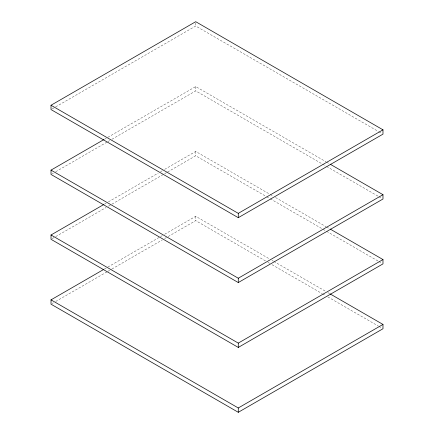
<?xml version="1.0" encoding="UTF-8"?>
<svg xmlns="http://www.w3.org/2000/svg" width="434" height="434" viewBox="0 0 434 434"><rect width="100%" height="100%" fill="white"/><g stroke="black" fill="none" stroke-linecap="round" stroke-linejoin="round"><path stroke-width="0.33" stroke-dasharray="2.17 1.63" d="M52.188 108.891L55.118 107.198M55.704 106.862L195.718 26.024L378.291 131.431M104.328 139.336L107.258 137.643M107.844 137.307L195.718 86.572L326.042 161.811M52.188 173.763L53.36 173.085M55.704 171.734L107.258 141.967M107.844 141.63L109.601 140.616M111.945 139.265L195.718 90.896L321.93 163.764M104.328 204.208L106.086 203.193M108.429 201.837L158.226 173.09M160.569 171.739L162.327 170.725M164.67 169.368L195.718 151.444L269.682 194.15M52.188 238.635L55.118 236.942M55.704 236.606L106.086 207.517M108.429 206.166L111.359 204.474M111.945 204.137L164.085 174.034M164.67 173.692L167.009 172.341M167.595 172.005L195.718 155.768L266.161 196.439M104.328 269.08L107.258 267.387M107.844 267.051L159.983 236.948M160.569 236.606L162.327 235.591M164.67 234.241L195.718 216.316L269.682 259.022M52.188 303.507L53.36 302.829M55.704 301.478L107.258 271.711M107.844 271.375L111.359 269.346M111.945 269.004L162.327 239.921M164.67 238.564L167.595 236.877M168.18 236.535L195.718 220.64L265.575 260.97M378.877 131.768L381.811 133.466M326.628 162.153L329.563 163.846M322.516 164.106L326.042 166.141M326.628 166.477L378.291 196.304M378.877 196.64L381.811 198.338M270.274 194.486L273.208 196.184M275.557 197.535L326.042 226.684M326.628 227.025L329.563 228.718M266.747 196.776L269.682 198.474M270.274 198.81L322.516 228.978M323.108 229.315L326.042 231.007M326.628 231.349L378.291 261.176M378.877 261.512L381.811 263.21M272.031 260.373L273.208 261.051M273.794 261.393L325.457 291.219M327.8 292.576L329.563 293.59M267.924 262.326L269.682 263.346M272.031 264.702L321.93 293.509M322.516 293.851L325.457 295.543M327.8 296.899L378.291 326.048M378.877 326.384L381.811 328.077M195.718 22.937L195.718 26.024M195.718 86.572L195.718 90.896M195.718 151.444L195.718 155.768M195.718 216.316L195.718 220.64"/><path stroke-width="0.65" d="M51.017 105.245L195.718 21.7L382.983 129.82L382.983 134.144L238.282 217.684L51.017 109.569L51.017 105.245L238.282 213.36L382.983 129.82M330.149 164.188L382.983 194.687L382.983 199.016L238.282 282.556L51.017 174.441L51.017 170.112L103.742 139.672M330.149 229.06L382.983 259.559L382.983 263.888L238.282 347.428L51.017 239.313L51.017 234.984L103.742 204.544M330.149 293.926L382.983 324.431L382.983 328.755L238.282 412.3L51.017 304.18L51.017 299.856L103.742 269.416M51.017 170.112L238.282 278.232L382.983 194.687M51.017 234.984L238.282 343.104L382.983 259.559M51.017 299.856L238.282 407.976L382.983 324.431M238.282 213.36L238.282 217.684M238.282 278.232L238.282 282.556M238.282 343.104L238.282 347.428M238.282 407.976L238.282 412.3"/></g></svg>
